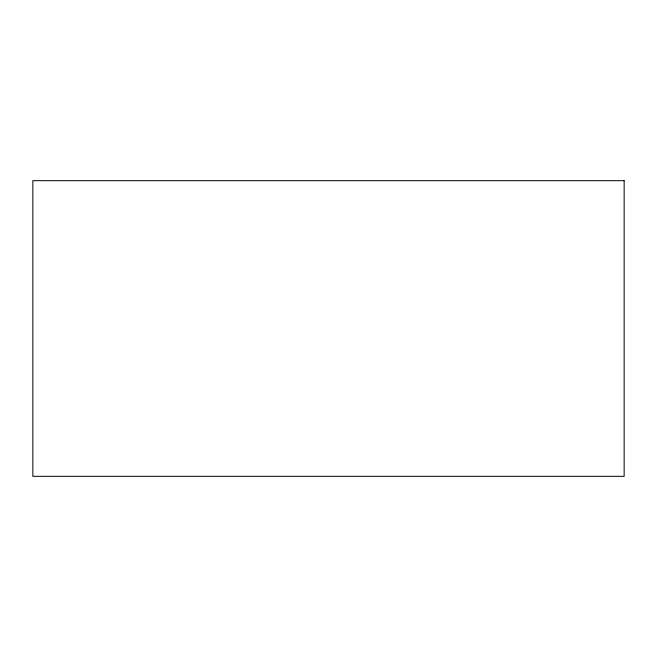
<?xml version="1.0" encoding="UTF-8"?>
<svg xmlns="http://www.w3.org/2000/svg" width="657" height="657" viewBox="0 0 657 657"><rect width="100%" height="100%" fill="white"/><g stroke="black" fill="none" stroke-linecap="round" stroke-linejoin="round"><path stroke-width="0.99" d="M624.15 180.675L32.85 180.675L32.85 476.325L624.15 476.325L624.15 180.675"/></g></svg>
